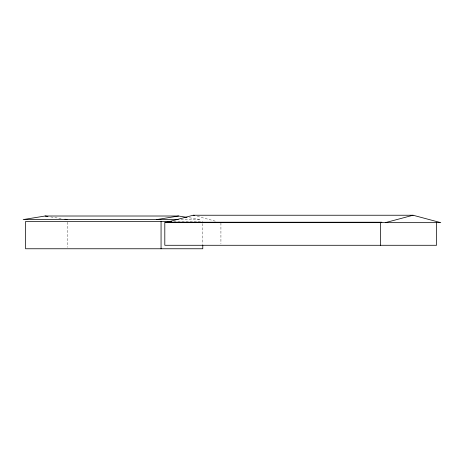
<?xml version="1.0" encoding="UTF-8"?>
<svg xmlns="http://www.w3.org/2000/svg" width="464" height="464" viewBox="0 0 464 464"><rect width="100%" height="100%" fill="white"/><g stroke="black" fill="none" stroke-linecap="round" stroke-linejoin="round"><path stroke-width="0.35" stroke-dasharray="2.32 1.74" d="M181.041 219.582L200.518 219.582L187.781 217.512M173.791 221.467L202.774 221.467M50.796 216.937L61.41 218.66M197.316 216.352L216.734 221.543M220.922 222.946L220.922 243.838M202.774 223.619L202.774 244.453M67.286 222.186L67.286 247.324"/><path stroke-width="0.7" d="M193.157 215.238L165.416 222.656L440.8 222.656L413.064 215.238L193.157 215.238L194.544 215.609M385.323 222.656L413.064 215.238M187.073 217.396L178.582 216.015L45.136 216.015L23.2 219.582L178.217 219.582M156.641 219.582L178.582 216.015M171.616 221.467L25.572 221.467L25.572 248.762L202.774 248.762L202.774 245.172M381.884 222.227L164.807 222.227L164.807 245.282L436.554 245.282L436.554 222.227M45.136 216.015L47.966 216.479M64.948 219.234L67.071 219.582M380.445 222.227L380.445 245.282M161.06 221.467L161.06 248.762"/></g></svg>
